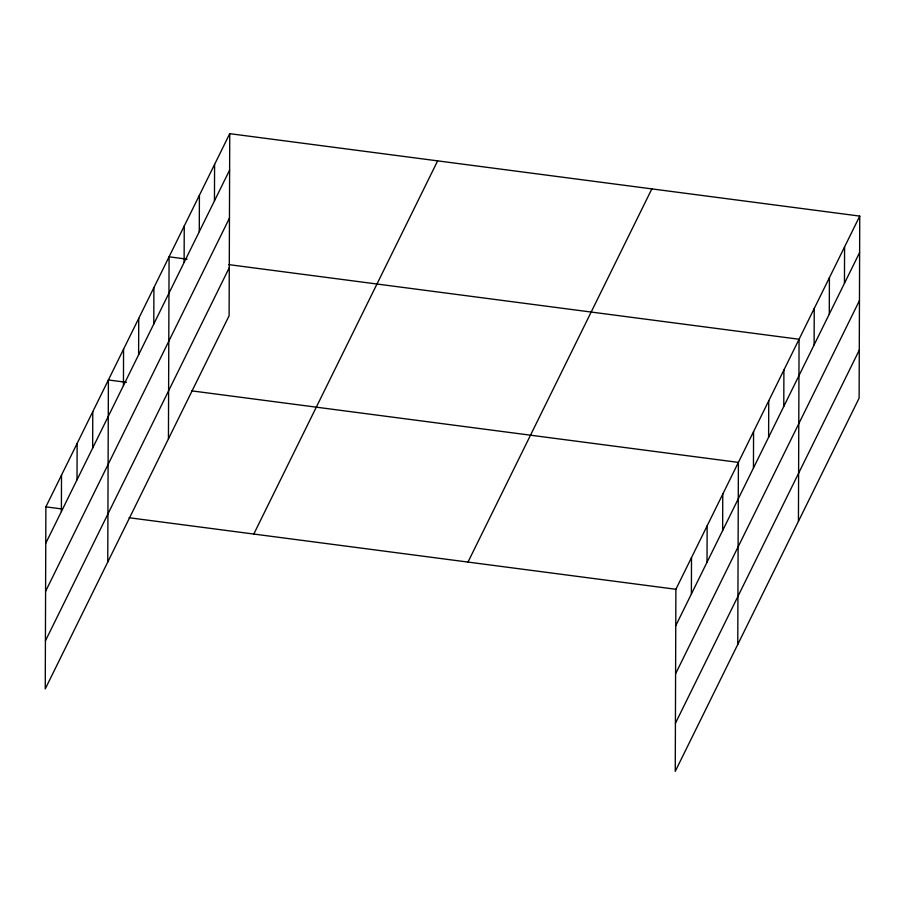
<?xml version="1.0" encoding="UTF-8"?>
<svg xmlns="http://www.w3.org/2000/svg" width="905" height="905" viewBox="0 0 905 905"><rect width="100%" height="100%" fill="white"/><g stroke="black" fill="none" stroke-linecap="round" stroke-linejoin="round"><path stroke-width="1.36" d="M229.746 133.668L45.884 506.845L45.25 688.909L229.112 315.721L229.746 133.668L859.75 216.091L859.117 398.155L675.254 771.332L675.888 589.279L859.75 216.091M61.382 511.551L61.517 475.125M77.016 479.831L77.14 443.405M92.649 448.111L92.774 411.685M107.763 562.028L108.396 379.964L126.417 382.329M123.442 385.598L123.566 349.183M138.612 354.805L138.737 318.39M153.782 324.024L153.907 287.598M168.443 438.868L169.077 256.816L187.097 259.169M184.122 262.45L184.247 226.024M199.281 231.657L199.417 195.242M214.451 200.876L214.587 164.45M691.386 593.974L691.51 557.559M707.02 562.254L707.144 525.839M722.643 530.534L722.767 494.119M737.767 644.451L738.401 462.398L191.555 390.847M753.446 468.032L753.571 431.606M768.605 437.239L768.741 400.825M783.775 406.447L783.911 370.032M798.436 521.303L799.07 339.251L228.671 264.611M814.115 344.873L814.24 308.458M829.285 314.092L829.41 277.665M844.456 283.299L844.58 246.884M45.759 543.272L229.621 170.083M45.589 591.327L229.451 218.139M45.42 640.842L229.282 267.665M253.785 534.052L437.647 160.864M467.987 562.073L651.849 188.896M675.764 625.694L859.626 252.518M675.594 673.761L859.456 300.573M675.413 723.276L859.286 350.088M45.884 506.845L62.513 509.029M129.042 517.728L675.888 589.279"/></g></svg>
